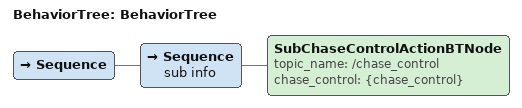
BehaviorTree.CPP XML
<root BTCPP_format="4"
    main_tree_to_execute="BehaviorTree">
    <BehaviorTree ID="BehaviorTree">
        <Sequence>
            <Sequence name="sub info">
                <SubChaseControlActionBTNode topic_name="/chase_control"
                    chase_control="{chase_control}" />
            </Sequence>
        </Sequence>
    </BehaviorTree>
</root>
